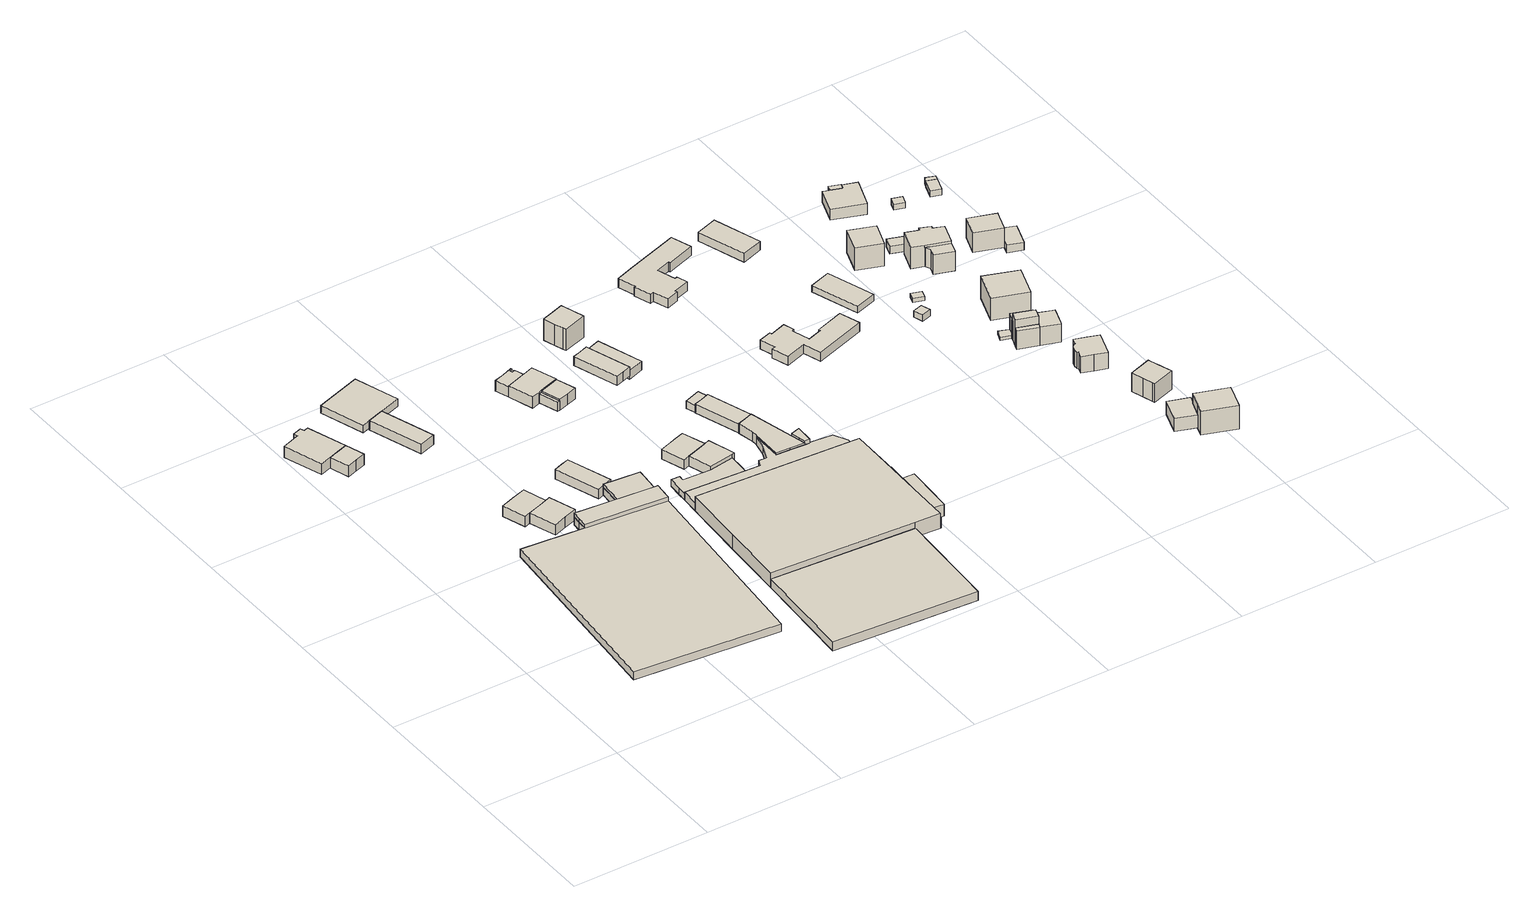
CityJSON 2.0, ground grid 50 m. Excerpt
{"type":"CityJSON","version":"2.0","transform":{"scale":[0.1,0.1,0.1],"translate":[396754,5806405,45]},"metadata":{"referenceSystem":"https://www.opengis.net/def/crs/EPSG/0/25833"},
"CityObjects":{
"building1":{"type":"Building","attributes":{"Gemeindeschluessel":"11000008","function":"31001_1010"},"address":[{"country":"Germany","locality":"Berlin","thoroughfareNumber":"18","thoroughfareName":"Gockelweg"}],"children":["building1-1","building1-2"]},
"building1-1":{"type":"BuildingPart","attributes":{"BezugspunktDach":"2200","measuredHeight":4.99,"storeysAboveGround":1},"parents":["building1"],"geometry":[{"type":"MultiSurface","lod":"1","boundaries":[[[0,1,2,3,4,5,6,7,8,9,10,11,12]],[[13,14,15,16,17,18,19,20,21,22,23,24,25]],[[13,25,12,11]],[[14,13,11,10]],[[15,14,10,9]],[[16,15,9,8]],[[17,16,8,7]],[[18,17,7,6]],[[19,18,6,5]],[[20,19,5,4]],[[26,27,21,20,4,3],[27,26,4,20]],[[2,22,2,1]],[[24,23,1,0]],[[25,24,0,12]],[[21,27,26,3]],[[26,27,20,4]],[[22,21,3,2]],[[23,28,22,2,1]]]}]},
"building1-2":{"type":"BuildingPart","attributes":{"BezugspunktDach":"2200","measuredHeight":4.69,"storeysAboveGround":1},"parents":["building1"],"geometry":[{"type":"MultiSurface","lod":"1","boundaries":[[[29,30,31,4,26,1]],[[27,20,32,33,34,23]],[[32,20,4,31]],[[33,32,31,30]],[[34,33,30,29]],[[23,34,29,1]],[[27,21,3,26]],[[22,2,3,21]],[[35,23,1,2,22]],[[27,26,4,20]]]}]},
"building2":{"type":"Building","attributes":{"Gemeindeschluessel":"11000008","function":"31001_2741"},"address":[{"country":"Germany","locality":"Berlin","thoroughfareNumber":"19 (2)","thoroughfareName":"Gockelweg"}],"children":["building2-1","building2-2","building2-3"]},
"building2-1":{"type":"BuildingPart","attributes":{"BezugspunktDach":"2200","measuredHeight":3,"storeysAboveGround":1},"parents":["building2"],"geometry":[{"type":"Solid","lod":"1","boundaries":[[[[36,37,38,39,40,41,42,43,44,45,46,47,48]],[[49,50,51,52,53,54,55,56,57,58,59,60,61]],[[49,61,48,47]],[[50,49,47,46]],[[51,50,46,45]],[[52,51,45,44]],[[53,52,44,43]],[[54,53,43,42]],[[55,54,42,41]],[[56,55,41,40]],[[57,56,40,39]],[[58,57,39,38]],[[59,58,38,37]],[[60,59,37,36]],[[61,60,36,48]]]]}]},
"building2-2":{"type":"BuildingPart","attributes":{"BezugspunktDach":"2200","measuredHeight":4.19,"storeysAboveGround":1},"parents":["building2"],"geometry":[{"type":"Solid","lod":"1","boundaries":[[[[62,63,64,65]],[[54,55,56,53]],[[54,53,65,64]],[[55,54,64,63]],[[56,55,63,62]],[[56,62,65,53]]]]}]},
"building2-3":{"type":"BuildingPart","attributes":{"BezugspunktDach":"2200","measuredHeight":5.87,"storeysAboveGround":1},"parents":["building2"],"geometry":[{"type":"Solid","lod":"1","boundaries":[[[[66,67,68,69,70,71,72,73]],[[51,52,53,56,57,58,59,50]],[[51,50,73,72]],[[52,51,72,71]],[[53,52,71,70]],[[56,62,65,53,70,69]],[[57,56,69,68]],[[58,57,68,67]],[[59,58,67,66]],[[50,59,66,73]],[[53,65,62,56]]]]}]},
"building3":{"type":"Building","attributes":{"Gemeindeschluessel":"11000008","function":"31001_1010"},"address":[{"country":"Germany","locality":"Berlin","thoroughfareNumber":"19","thoroughfareName":"Gockelweg"}],"children":["building3-1","building3-2"]},
"building3-1":{"type":"BuildingPart","attributes":{"BezugspunktDach":"2200","measuredHeight":4.61,"storeysAboveGround":1},"parents":["building3"],"geometry":[{"type":"MultiSurface","lod":"1","boundaries":[[[74,75,76,77,78,79,80]],[[81,82,83,84,85,86,87]],[[88,80,79]],[[89,81,87,89,90]],[[91,78,79,81,79,78]],[[83,82,78,77]],[[84,83,77,76]],[[85,84,76,75]],[[86,85,75,74]],[[87,86,74,80]],[[81,89,88,79]],[[90,89,87,80,88]],[[82,92,81,79,78,91]]]}]},
"building3-2":{"type":"BuildingPart","attributes":{"BezugspunktDach":"2200","measuredHeight":4.63,"storeysAboveGround":1},"parents":["building3"],"geometry":[{"type":"MultiSurface","lod":"1","boundaries":[[[93,80,88,78,94,95,96]],[[97,98,82,89,87,99,100]],[[97,100,96,95]],[[98,97,95,94]],[[82,98,94,78]],[[82,81,101]],[[99,87,80,93]],[[100,99,93,96]],[[89,101,81,79,88]],[[79,81,82,78]],[[89,88,80,87]]]}]},
"building4":{"type":"Building","attributes":{"Gemeindeschluessel":"11000008","BezugspunktDach":"2200","function":"31001_2463","measuredHeight":3.92,"storeysAboveGround":1},"address":[{"country":"Germany","locality":"Berlin","thoroughfareNumber":"18 (3)","thoroughfareName":"Gockelweg"}],"geometry":[{"type":"Solid","lod":"1","boundaries":[[[[102,103,104,105]],[[106,107,108,109]],[[106,109,105,104]],[[107,106,104,103]],[[108,107,103,102]],[[109,108,102,105]]]]}]},
"building5":{"type":"Building","attributes":{"Gemeindeschluessel":"11000008","BezugspunktDach":"2200","function":"31001_2741","measuredHeight":3.89,"storeysAboveGround":1},"address":[{"country":"Germany","locality":"Berlin","thoroughfareNumber":"18 (2)","thoroughfareName":"Gockelweg"}],"geometry":[{"type":"Solid","lod":"1","boundaries":[[[[110,111,112,113,114]],[[115,116,117,118,119]],[[115,119,114,113]],[[116,115,113,112]],[[117,116,112,111]],[[118,117,111,110]],[[119,118,110,114]]]]}]},
"building6":{"type":"Building","attributes":{"Gemeindeschluessel":"11000008","BezugspunktDach":"2200","function":"31001_2463","measuredHeight":4.06,"storeysAboveGround":1},"address":[{"country":"Germany","locality":"Berlin","thoroughfareNumber":"19 (1)","thoroughfareName":"Gockelweg"}],"geometry":[{"type":"Solid","lod":"1","boundaries":[[[[120,121,122,123,124]],[[125,126,127,128,129]],[[125,129,124,123]],[[126,125,123,122]],[[127,126,122,121]],[[128,127,121,120]],[[129,128,120,124]]]]}]},
"building7":{"type":"Building","attributes":{"Gemeindeschluessel":"11000008","BezugspunktDach":"2200","function":"51009_1610","measuredHeight":3.36,"storeysAboveGround":0},"address":[{"country":"Germany","locality":"Berlin"}],"geometry":[{"type":"Solid","lod":"1","boundaries":[[[[130,131,132,133]],[[134,135,136,137]],[[134,137,133,132]],[[135,134,132,131]],[[136,135,131,130]],[[137,136,130,133]]]]}]},
"building8":{"type":"Building","attributes":{"Gemeindeschluessel":"11000008","function":"31001_1010"},"address":[{"country":"Germany","locality":"Berlin","thoroughfareNumber":"16","thoroughfareName":"Gockelweg"}],"children":["building8-1","building8-2","building8-3"]},
"building8-1":{"type":"BuildingPart","attributes":{"BezugspunktDach":"2200","measuredHeight":5.01,"storeysAboveGround":1},"parents":["building8"],"geometry":[{"type":"MultiSurface","lod":"1","boundaries":[[[138,139,140,141,142,143,144,145,146]],[[147,148,149,150,151,152,153,154,155]],[[156,157,158,157,159,146,145]],[[148,160,156,147,145,144]],[[149,148,144,143]],[[150,149,143,142]],[[161,162,163,162,164,150,142,141]],[[165,161,151,141,140]],[[153,152,140,139]],[[154,153,139,138]],[[155,154,138,146]],[[147,158,157,156]],[[155,159,157,158]],[[147,156,160,148]],[[151,163,162,161]],[[150,164,162,163]],[[166,152,151,161,165]]]}]},
"building8-2":{"type":"BuildingPart","attributes":{"BezugspunktDach":"2200","measuredHeight":4.61,"storeysAboveGround":1},"parents":["building8"],"geometry":[{"type":"MultiSurface","lod":"1","boundaries":[[[167,168,169,164,162,165]],[[163,150,170,171,172,152]],[[152,151,163]],[[170,150,164,169]],[[171,170,169,168]],[[172,171,168,167]],[[152,172,167,165]],[[163,151,161,162]],[[161,151,152,165]],[[150,163,162,164]]]}]},
"building8-3":{"type":"BuildingPart","attributes":{"BezugspunktDach":"2200","measuredHeight":4.54,"storeysAboveGround":1},"parents":["building8"],"geometry":[{"type":"MultiSurface","lod":"1","boundaries":[[[159,157,160,173,174,175,176,177,178,179]],[[180,181,182,183,184,185,148,158,155,186]],[[180,186,179,178]],[[181,180,178,177]],[[182,181,177,176]],[[183,182,176,175]],[[184,183,175,174]],[[185,184,174,173]],[[148,185,173,160]],[[186,155,159,179]],[[158,147,156,157]],[[148,160,156,147]],[[155,187,158,157,159]]]}]},
"building9":{"type":"Building","attributes":{"Gemeindeschluessel":"11000008","BezugspunktDach":"2200","function":"51009_1610","measuredHeight":3.55,"storeysAboveGround":0},"address":[{"country":"Germany","locality":"Berlin"}],"geometry":[{"type":"Solid","lod":"1","boundaries":[[[[188,189,190,191]],[[192,193,194,195]],[[192,195,191,190]],[[193,192,190,189]],[[194,193,189,188]],[[195,194,188,191]]]]}]},
"building10":{"type":"Building","attributes":{"Gemeindeschluessel":"11000008","function":"31001_2741"},"address":[{"country":"Germany","locality":"Berlin","thoroughfareNumber":"17 (2)","thoroughfareName":"Gockelweg"}],"children":["building10-1","building10-2","building10-3","building10-4","building10-5","building10-6","building10-7","building10-8"]},
"building10-1":{"type":"BuildingPart","attributes":{"BezugspunktDach":"2200","measuredHeight":10.79,"storeysAboveGround":1},"parents":["building10"],"geometry":[{"type":"MultiSurface","lod":"1","boundaries":[[[196,197,198,199,200,201,202,203,204]],[[205,206,207,208,209,210,211,212,213]],[[205,213,204,203]],[[206,205,203,202]],[[214,215,202,201]],[[208,207,201,200]],[[209,208,200,199]],[[216,217,209,199,198]],[[212,211,197,196]],[[218,219,212,196,204]],[[207,206,215,214]],[[210,209,217,216]],[[210,216,220,211]],[[213,212,219,218]]]}]},
"building10-2":{"type":"BuildingPart","attributes":{"BezugspunktDach":"2200","measuredHeight":4.13,"storeysAboveGround":1},"parents":["building10"],"geometry":[{"type":"MultiSurface","lod":"1","boundaries":[[[221,222,223,224,225,226,227,228,229]],[[230,231,232,233,234,235,236,237,238]],[[230,238,229,228]],[[231,230,228,227]],[[232,231,227,226]],[[239,240,225,224]],[[235,241,239,234,224,223]],[[237,236,222,221]],[[238,237,221,229]],[[232,226,225,233]],[[234,233,240,239]],[[234,239,241,235,242]],[[235,241,243,236]]]}]},
"building10-3":{"type":"BuildingPart","attributes":{"BezugspunktDach":"2200","measuredHeight":5.14,"storeysAboveGround":1},"parents":["building10"],"geometry":[{"type":"MultiSurface","lod":"1","boundaries":[[[244,245,246,247,248]],[[249,250,251,233,232]],[[249,232,248,247]],[[250,249,247,246]],[[252,253,246,245]],[[233,240,252,245,244]],[[251,250,253,252]],[[251,252,240,233]],[[233,225,226,232]]]}]},
"building10-4":{"type":"BuildingPart","attributes":{"BezugspunktDach":"2200","measuredHeight":3.12,"storeysAboveGround":1},"parents":["building10"],"geometry":[{"type":"MultiSurface","lod":"1","boundaries":[[[214,254,255,253,252,241,243,256,257,258,259,260,261,215]],[[262,263,264,265,266,267,236,235,251,250,268,269,207,206]],[[262,206,215,261]],[[263,270,271,261,260]],[[264,263,260,259]],[[265,264,259,258]],[[266,265,258,257]],[[267,266,257,256]],[[236,267,256,243]],[[268,250,253,255]],[[269,268,255,254]],[[207,269,254,214]],[[262,271,270,263]],[[236,243,241,235]],[[234,239,240,233]],[[233,240,252,251]],[[235,241,239,234]],[[250,251,252,253]],[[206,207,214,215]]]}]},
"building10-5":{"type":"BuildingPart","attributes":{"BezugspunktDach":"2200","measuredHeight":3.93,"storeysAboveGround":1},"parents":["building10"],"geometry":[{"type":"Solid","lod":"1","boundaries":[[[[270,272,273,274,275,276,277,278,271]],[[279,280,281,282,283,284,285,263,262]],[[279,262,271,278]],[[280,279,278,277]],[[281,280,277,276]],[[282,281,276,275]],[[283,282,275,274]],[[284,283,274,273]],[[285,284,273,272]],[[263,285,272,270]],[[262,263,270,271]]]]}]},
"building10-6":{"type":"BuildingPart","attributes":{"BezugspunktDach":"2200","measuredHeight":3.4,"storeysAboveGround":1},"parents":["building10"],"geometry":[{"type":"Solid","lod":"1","boundaries":[[[[286,219,218,287]],[[213,212,288,289]],[[213,289,287,218]],[[288,212,219,286]],[[289,288,286,287]],[[212,213,218,219]]]]}]},
"building10-7":{"type":"BuildingPart","attributes":{"BezugspunktDach":"2200","measuredHeight":5.67,"storeysAboveGround":1},"parents":["building10"],"geometry":[{"type":"MultiSurface","lod":"1","boundaries":[[[290,291,292,293,294,295]],[[296,297,298,299,300,301]],[[302,303,301,295,294]],[[297,304,302,296,294,293]],[[298,297,293,292]],[[299,298,292,291]],[[300,299,291,290]],[[301,300,290,295]],[[296,301,303,302]],[[296,302,304,297]]]}]},
"building10-8":{"type":"BuildingPart","attributes":{"BezugspunktDach":"2200","measuredHeight":4.13,"storeysAboveGround":1},"parents":["building10"],"geometry":[{"type":"MultiSurface","lod":"1","boundaries":[[[305,303,304,306,217,220]],[[209,307,297,301,308,211]],[[307,209,217,306]],[[297,307,306,304]],[[308,301,303,305]],[[211,308,305,220]],[[209,210,216,217]],[[211,220,216,210]],[[301,296,302,303]],[[302,296,297,304]]]}]},
"building11":{"type":"Building","attributes":{"Gemeindeschluessel":"11000008","function":"31001_1010"},"address":[{"country":"Germany","locality":"Berlin","thoroughfareNumber":"17","thoroughfareName":"Gockelweg"}],"children":["building11-1","building11-2"]},
"building11-1":{"type":"BuildingPart","attributes":{"BezugspunktDach":"2200","measuredHeight":4.25,"storeysAboveGround":1},"parents":["building11"],"geometry":[{"type":"MultiSurface","lod":"1","boundaries":[[[309,310,311,312,313,314,315,316,317]],[[318,319,320,321,322,323,324,325,326]],[[318,326,317,316]],[[319,318,316,315]],[[320,319,315,314]],[[321,320,314,313]],[[325,324,310,309]],[[326,325,309,317]],[[322,321,313,312]],[[323,322,312,311]],[[327,324,323,311,310]]]}]},
"building11-2":{"type":"BuildingPart","attributes":{"BezugspunktDach":"2200","measuredHeight":3.79,"storeysAboveGround":1},"parents":["building11"],"geometry":[{"type":"MultiSurface","lod":"1","boundaries":[[[328,329,330,331,332,333]],[[321,334,335,336,337,324]],[[338,313,312,311,310,333,332]],[[334,321,332,331]],[[335,334,331,330]],[[336,335,330,329]],[[337,336,329,328]],[[324,337,328,333]],[[321,322,312,313,338]],[[322,323,311,312]],[[323,324,310,311,339]]]}]},
"building12":{"type":"Building","attributes":{"Gemeindeschluessel":"11000008","BezugspunktDach":"2200","function":"31001_2143","measuredHeight":3.92,"storeysAboveGround":1},"address":[{"country":"Germany","locality":"Berlin","thoroughfareNumber":"16 (2)","thoroughfareName":"Gockelweg"}],"geometry":[{"type":"Solid","lod":"1","boundaries":[[[[340,341,342,343,344,345]],[[346,347,348,349,350,351]],[[346,351,345,344]],[[347,346,344,343]],[[348,347,343,342]],[[349,348,342,341]],[[350,349,341,340]],[[351,350,340,345]]]]}]},
"building13":{"type":"Building","attributes":{"Gemeindeschluessel":"11000008","BezugspunktDach":"2200","function":"31001_2463","measuredHeight":2.82,"storeysAboveGround":1},"address":[{"country":"Germany","locality":"Berlin","thoroughfareNumber":"17 (3)","thoroughfareName":"Gockelweg"}],"geometry":[{"type":"Solid","lod":"1","boundaries":[[[[352,353,354,355]],[[356,357,358,359]],[[356,359,355,354]],[[357,356,354,353]],[[358,357,353,352]],[[359,358,352,355]]]]}]},
"building14":{"type":"Building","attributes":{"Gemeindeschluessel":"11000008","BezugspunktDach":"2200","function":"31001_2463","measuredHeight":3.94,"storeysAboveGround":1},"address":[{"country":"Germany","locality":"Berlin","thoroughfareNumber":"17 (1)","thoroughfareName":"Gockelweg"}],"geometry":[{"type":"Solid","lod":"1","boundaries":[[[[360,361,362,363,364,365]],[[366,367,368,369,370,371]],[[366,371,365,364]],[[367,366,364,363]],[[368,367,363,362]],[[369,368,362,361]],[[370,369,361,360]],[[371,370,360,365]]]]}]},
"building15":{"type":"Building","attributes":{"Gemeindeschluessel":"11000008","BezugspunktDach":"2200","function":"31001_1010","measuredHeight":8.95,"storeysAboveGround":1},"address":[{"country":"Germany","locality":"Berlin","thoroughfareNumber":"16 (1)","thoroughfareName":"Gockelweg"}],"geometry":[{"type":"Solid","lod":"1","boundaries":[[[[372,373,374,375,376,377,378,379]],[[380,381,382,383,384,385,386,387]],[[380,387,379,378]],[[381,380,378,377]],[[382,381,377,376]],[[383,382,376,375]],[[384,383,375,374]],[[385,384,374,373]],[[386,385,373,372]],[[387,386,372,379]]]]}]},
"building16":{"type":"Building","attributes":{"Gemeindeschluessel":"11000008","BezugspunktDach":"2200","function":"31001_2143","measuredHeight":3.42,"storeysAboveGround":1},"address":[{"country":"Germany","locality":"Berlin","thoroughfareNumber":"16 (5)","thoroughfareName":"Gockelweg"}],"geometry":[{"type":"Solid","lod":"1","boundaries":[[[[388,389,390,391]],[[392,393,394,395]],[[392,395,391,390]],[[393,392,390,389]],[[394,393,389,388]],[[395,394,388,391]]]]}]},
"building17":{"type":"Building","attributes":{"Gemeindeschluessel":"11000008","BezugspunktDach":"2200","function":"31001_1010","measuredHeight":3.52,"storeysAboveGround":1},"address":[{"country":"Germany","locality":"Berlin","thoroughfareNumber":"14","thoroughfareName":"Gockelweg"}],"geometry":[{"type":"Solid","lod":"1","boundaries":[[[[396,397,398,399,400,401,402,403,404,405,406,407,408,409,410,411,412]],[[413,414,415,416,417,418,419,420,421,422,423,424,425,426,427,428,429]],[[413,429,412,411]],[[414,413,411,410]],[[415,414,410,409]],[[416,415,409,408]],[[417,416,408,407]],[[418,417,407,406]],[[419,418,406,405]],[[420,419,405,404]],[[421,420,404,403]],[[422,421,403,402]],[[423,422,402,401]],[[424,423,401,400]],[[425,424,400,399]],[[426,425,399,398]],[[427,426,398,397]],[[428,427,397,396]],[[429,428,396,412]]]]}]},
"building18":{"type":"Building","attributes":{"Gemeindeschluessel":"11000008","BezugspunktDach":"2200","function":"31001_1010","measuredHeight":3.48,"storeysAboveGround":1},"address":[{"country":"Germany","locality":"Berlin","thoroughfareNumber":"15","thoroughfareName":"Gockelweg"}],"geometry":[{"type":"Solid","lod":"1","boundaries":[[[[430,431,432,433,434,435,436,437,438,439,440,441,442,443,444,445]],[[446,447,448,449,450,451,452,453,454,455,456,457,458,459,460,461]],[[446,461,445,444]],[[447,446,444,443]],[[448,447,443,442]],[[449,448,442,441]],[[450,449,441,440]],[[451,450,440,439]],[[452,451,439,438]],[[453,452,438,437]],[[454,453,437,436]],[[455,454,436,435]],[[456,455,435,434]],[[457,456,434,433]],[[458,457,433,432]],[[459,458,432,431]],[[460,459,431,430]],[[461,460,430,445]]]]}]},
"building19":{"type":"Building","attributes":{"Gemeindeschluessel":"11000008","BezugspunktDach":"2200","function":"31001_2463","measuredHeight":3.34,"storeysAboveGround":1},"address":[{"country":"Germany","locality":"Berlin","thoroughfareNumber":"14 (2)","thoroughfareName":"Gockelweg"}],"geometry":[{"type":"Solid","lod":"1","boundaries":[[[[462,463,464,465,466,467]],[[468,469,470,471,472,473]],[[468,473,467,466]],[[469,468,466,465]],[[470,469,465,464]],[[471,470,464,463]],[[472,471,463,462]],[[473,472,462,467]]]]}]},
"building20":{"type":"Building","attributes":{"Gemeindeschluessel":"11000008","BezugspunktDach":"2200","function":"31001_2142","measuredHeight":2.51,"storeysAboveGround":1},"address":[{"country":"Germany","locality":"Berlin","thoroughfareNumber":"15 (1)","thoroughfareName":"Gockelweg"}],"geometry":[{"type":"Solid","lod":"1","boundaries":[[[[474,475,476,477]],[[478,479,480,481]],[[478,481,477,476]],[[479,478,476,475]],[[480,479,475,474]],[[481,480,474,477]]]]}]},
"building21":{"type":"Building","attributes":{"Gemeindeschluessel":"11000008","BezugspunktDach":"2200","function":"31001_2723","measuredHeight":2.38,"storeysAboveGround":1},"address":[{"country":"Germany","locality":"Berlin","thoroughfareNumber":"8 (1)","thoroughfareName":"Schlotterkammsteig"}],"geometry":[{"type":"Solid","lod":"1","boundaries":[[[[482,483,484,485]],[[486,487,488,489]],[[486,489,485,484]],[[487,486,484,483]],[[488,487,483,482]],[[489,488,482,485]]]]}]},
"building22":{"type":"Building","attributes":{"Gemeindeschluessel":"11000008","BezugspunktDach":"2200","function":"31001_2723","measuredHeight":1.49,"storeysAboveGround":1},"address":[{"country":"Germany","locality":"Berlin","thoroughfareNumber":"11 (2)","thoroughfareName":"Gockelweg"}],"geometry":[{"type":"Solid","lod":"1","boundaries":[[[[490,491,492,493]],[[494,495,496,497]],[[494,497,493,492]],[[495,494,492,491]],[[496,495,491,490]],[[497,496,490,493]]]]}]},
"building23":{"type":"Building","attributes":{"Gemeindeschluessel":"11000008","BezugspunktDach":"2200","function":"31001_1010","measuredHeight":10.71,"storeysAboveGround":2},"address":[{"country":"Germany","locality":"Berlin","thoroughfareNumber":"13","thoroughfareName":"Gockelweg"}],"geometry":[{"type":"Solid","lod":"1","boundaries":[[[[498,499,500,501]],[[502,503,504,505]],[[502,505,501,500]],[[503,502,500,499]],[[504,503,499,498]],[[505,504,498,501]]]]}]},
"building24":{"type":"Building","attributes":{"Gemeindeschluessel":"11000008","function":"31001_1010"},"address":[{"country":"Germany","locality":"Berlin","thoroughfareNumber":"16","thoroughfareName":"Schlotterkammsteig"}],"children":["building24-1","building24-2"]},
"building24-1":{"type":"BuildingPart","attributes":{"BezugspunktDach":"2200","measuredHeight":10.48,"storeysAboveGround":2},"parents":["building24"],"geometry":[{"type":"MultiSurface","lod":"1","boundaries":[[[506,507,508,509,510,511]],[[512,513,514,515,516,517]],[[512,517,511,510]],[[513,512,510,509],[518,519,520,521]],[[522,523,520,519,522,514,513,509,508]],[[515,514,508,507]],[[516,515,507,506]],[[517,516,506,511]],[[520,519,518,521]],[[519,520,523,522]]]}]},
"building24-2":{"type":"BuildingPart","attributes":{"BezugspunktDach":"2200","measuredHeight":6.84,"storeysAboveGround":2},"parents":["building24"],"geometry":[{"type":"Solid","lod":"1","boundaries":[[[[521,520,523,524,525,526,527]],[[528,529,530,522,519,518,531]],[[528,531,527,526]],[[529,528,526,525]],[[530,529,525,524]],[[522,530,524,523]],[[531,518,521,527]],[[519,522,523,520]],[[518,519,520,521]]]]}]},
"building25":{"type":"Building","attributes":{"Gemeindeschluessel":"11000008","function":"31001_1010"},"address":[{"country":"Germany","locality":"Berlin","thoroughfareNumber":"10","thoroughfareName":"Schlotterkammsteig"}],"children":["building25-1","building25-2","building25-3","building25-4","building25-5"]},
"building25-1":{"type":"BuildingPart","attributes":{"BezugspunktDach":"2200","measuredHeight":7.28,"storeysAboveGround":2},"parents":["building25"],"geometry":[{"type":"MultiSurface","lod":"1","boundaries":[[[532,533,534,535,536,537,538,539,540,541,542,543,544]],[[545,546,547,548,549,550,551,552,553,554,555,556,557]],[[558,559,544,543]],[[560,558,545,543,542]],[[561,560,542,541]],[[552,551,537,536]],[[553,552,536,535]],[[554,553,535,534]],[[555,554,534,533]],[[556,555,533,532]],[[557,556,532,544]],[[545,557,559,558]],[[562,546,563,545,558,560]],[[564,547,546,560,561]],[[548,547,541,540]],[[549,548,540,539]],[[550,549,565,539,538]],[[550,538,537,551,566]]]}]},
"building25-2":{"type":"BuildingPart","attributes":{"BezugspunktDach":"2200","measuredHeight":7.05,"storeysAboveGround":2},"parents":["building25"],"geometry":[{"type":"MultiSurface","lod":"1","boundaries":[[[559,560,561,567,568]],[[569,547,546,557,570]],[[569,570,568,567]],[[570,557,559,568]],[[547,569,567,561,571]],[[572,546,563,547,561,560]],[[557,545,558,559]],[[546,560,558,545]]]}]},
"building25-3":{"type":"BuildingPart","attributes":{"BezugspunktDach":"2200","measuredHeight":7.22,"storeysAboveGround":2},"parents":["building25"],"geometry":[{"type":"MultiSurface","lod":"1","boundaries":[[[573,574,575,576,577,578,579,580]],[[581,582,583,584,551,549,548,585]],[[581,585,580,579]],[[582,581,579,578]],[[586,587,582,583,582,578,577]],[[584,583,577,576]],[[551,584,576,575]],[[549,539,538,537,575,574]],[[540,539,574,573]],[[583,582,587,586]],[[550,538,539,549,588]],[[551,537,538,550]],[[548,549,539,540]],[[548,573,580,585]]]}]},
"building25-4":{"type":"BuildingPart","attributes":{"BezugspunktDach":"2200","measuredHeight":1.85,"storeysAboveGround":2},"parents":["building25"],"geometry":[{"type":"Solid","lod":"1","boundaries":[[[[589,587,586,590,591]],[[592,583,582,581,593]],[[592,593,591,590]],[[583,592,590,586]],[[581,582,587,589]],[[593,581,589,591]],[[582,583,586,587]]]]}]},
"building25-5":{"type":"BuildingPart","attributes":{"BezugspunktDach":"2200","measuredHeight":10.16,"storeysAboveGround":2},"parents":["building25"],"geometry":[{"type":"MultiSurface","lod":"1","boundaries":[[[594,595,596,597]],[[585,548,547,569]],[[585,569,597,596]],[[548,573,580,596,595]],[[541,540,548,595,594]],[[567,561,547,594,597]],[[580,573,548,585]],[[547,548,540,541]],[[569,547,561,567]]]}]},
"building26":{"type":"Building","attributes":{"Gemeindeschluessel":"11000008","BezugspunktDach":"2200","function":"31001_1010","measuredHeight":8.54,"storeysAboveGround":1},"address":[{"country":"Germany","locality":"Berlin","thoroughfareNumber":"12","thoroughfareName":"Schlotterkammsteig"}],"geometry":[{"type":"Solid","lod":"1","boundaries":[[[[598,599,600,601,602,603,604,605,606,607,608,609]],[[610,611,612,613,614,615,616,617,618,619,620,621]],[[610,621,609,608]],[[611,610,608,607]],[[612,611,607,606]],[[613,612,606,605]],[[614,613,605,604]],[[615,614,604,603]],[[616,615,603,602]],[[617,616,602,601]],[[618,617,601,600]],[[619,618,600,599]],[[620,619,599,598]],[[621,620,598,609]]]]}]},
"building27":{"type":"Building","attributes":{"Gemeindeschluessel":"11000008","BezugspunktDach":"2200","function":"31001_1010","measuredHeight":7.81,"storeysAboveGround":1},"address":[{"country":"Germany","locality":"Berlin","thoroughfareNumber":"14","thoroughfareName":"Schlotterkammsteig"}],"geometry":[{"type":"Solid","lod":"1","boundaries":[[[[622,623,624,625,626,627,628,629]],[[630,631,632,633,634,635,636,637]],[[630,637,629,628]],[[631,630,628,627]],[[632,631,627,626]],[[633,632,626,625]],[[634,633,625,624]],[[635,634,624,623]],[[636,635,623,622]],[[637,636,622,629]]]]}]},
"building28":{"type":"Building","attributes":{"Gemeindeschluessel":"11000008","BezugspunktDach":"2200","function":"31001_1010","measuredHeight":10.35,"storeysAboveGround":2},"address":[{"country":"Germany","locality":"Berlin","thoroughfareNumber":"8","thoroughfareName":"Schlotterkammsteig"}],"geometry":[{"type":"Solid","lod":"1","boundaries":[[[[638,639,640,641]],[[642,643,644,645]],[[642,645,641,640]],[[643,642,640,639]],[[644,643,639,638]],[[645,644,638,641]]]]}]},
"building29":{"type":"Building","attributes":{"Gemeindeschluessel":"11000008","BezugspunktDach":"2200","function":"31001_2463","measuredHeight":2.86,"storeysAboveGround":1},"address":[{"country":"Germany","locality":"Berlin","thoroughfareNumber":"11 (1)","thoroughfareName":"Gockelweg"}],"geometry":[{"type":"Solid","lod":"1","boundaries":[[[[646,647,648,649]],[[650,651,652,653]],[[650,653,649,648]],[[651,650,648,647]],[[652,651,647,646]],[[653,652,646,649]]]]}]},
"building30":{"type":"Building","attributes":{"Gemeindeschluessel":"11000008","function":"31001_1010"},"address":[{"country":"Germany","locality":"Berlin","thoroughfareNumber":"11","thoroughfareName":"Gockelweg"}],"children":["building30-1","building30-2"]},
"building30-1":{"type":"BuildingPart","attributes":{"BezugspunktDach":"2200","measuredHeight":10.05,"storeysAboveGround":2},"parents":["building30"],"geometry":[{"type":"MultiSurface","lod":"1","boundaries":[[[654,655,656,657,658,659,660,661,662]],[[663,664,665,666,667,668,669,670,671]],[[663,671,662,661]],[[664,663,661,660]],[[665,664,660,659]],[[666,665,659,658]],[[667,666,658,657]],[[668,667,657,656]],[[669,668,656,655]],[[672,673,674,669,655,654]],[[671,670,654,662]],[[670,674,673,672]]]}]},
"building30-2":{"type":"BuildingPart","attributes":{"BezugspunktDach":"2200","measuredHeight":8.27,"storeysAboveGround":2},"parents":["building30"],"geometry":[{"type":"Solid","lod":"1","boundaries":[[[[675,676,677,673,672,678,679]],[[680,670,674,681,669,682,683]],[[680,683,679,678]],[[670,680,678,672]],[[681,674,673,677]],[[669,681,677,676]],[[682,669,676,675]],[[683,682,675,679]],[[674,670,672,673]]]]}]},
"building31":{"type":"Building","attributes":{"Gemeindeschluessel":"11000008","BezugspunktDach":"2200","function":"31001_1010","measuredHeight":4.75,"storeysAboveGround":1},"address":[{"country":"Germany","locality":"Berlin","thoroughfareNumber":"10C","thoroughfareName":"Gockelweg"}],"geometry":[{"type":"Solid","lod":"1","boundaries":[[[[684,685,686,687,688,689,690,691]],[[692,693,694,695,696,697,698,699]],[[692,699,691,690]],[[693,692,690,689]],[[694,693,689,688]],[[695,694,688,687]],[[696,695,687,686]],[[697,696,686,685]],[[698,697,685,684]],[[699,698,684,691]]]]}]},
"building32":{"type":"Building","attributes":{"Gemeindeschluessel":"11000008","BezugspunktDach":"2200","function":"51009_1610","measuredHeight":4.73,"storeysAboveGround":0},"address":[{"country":"Germany","locality":"Berlin"}],"geometry":[{"type":"Solid","lod":"1","boundaries":[[[[700,701,702,703]],[[704,695,694,693]],[[704,693,703,702]],[[695,704,702,701]],[[694,695,701,700]],[[693,694,700,703]]]]}]},
"building33":{"type":"Building","attributes":{"Gemeindeschluessel":"11000008","BezugspunktDach":"2200","function":"31001_2723","measuredHeight":2.36,"storeysAboveGround":1},"address":[{"country":"Germany","locality":"Berlin","thoroughfareNumber":"10 (1)","thoroughfareName":"Gockelweg"}],"geometry":[{"type":"Solid","lod":"1","boundaries":[[[[705,706,707,708]],[[709,710,711,712]],[[709,712,708,707]],[[710,709,707,706]],[[711,710,706,705]],[[712,711,705,708]]]]}]},
"building34":{"type":"Building","attributes":{"Gemeindeschluessel":"11000008","BezugspunktDach":"2200","function":"31001_1010","measuredHeight":8.35,"storeysAboveGround":2},"address":[{"country":"Germany","locality":"Berlin","thoroughfareNumber":"9","thoroughfareName":"Gockelweg"}],"geometry":[{"type":"Solid","lod":"1","boundaries":[[[[713,714,715,716,717]],[[718,719,720,721,722]],[[718,722,717,716]],[[719,718,716,715]],[[720,719,715,714]],[[721,720,714,713]],[[722,721,713,717]]]]}]},
"building35":{"type":"Building","attributes":{"Gemeindeschluessel":"11000008","BezugspunktDach":"2200","function":"31001_2463","measuredHeight":2.93,"storeysAboveGround":1},"address":[{"country":"Germany","locality":"Berlin","thoroughfareNumber":"9 (1)","thoroughfareName":"Gockelweg"}],"geometry":[{"type":"Solid","lod":"1","boundaries":[[[[723,724,725,726,727]],[[721,720,728,729,730]],[[721,730,727,726]],[[720,721,726,725]],[[728,720,725,724]],[[729,728,724,723]],[[730,729,723,727]]]]}]},
"building36":{"type":"Building","attributes":{"Gemeindeschluessel":"11000008","BezugspunktDach":"2200","function":"51009_1611","measuredHeight":2.29,"storeysAboveGround":0},"address":[{"country":"Germany","locality":"Berlin"}],"geometry":[{"type":"Solid","lod":"1","boundaries":[[[[731,732,733,734]],[[735,736,737,738]],[[735,738,734,733]],[[736,735,733,732]],[[737,736,732,731]],[[738,737,731,734]]]]}]},
"building37":{"type":"Building","attributes":{"Gemeindeschluessel":"11000008","BezugspunktDach":"2200","function":"31001_2723","measuredHeight":2.2,"storeysAboveGround":1},"address":[{"country":"Germany","locality":"Berlin","thoroughfareNumber":"10 (2)","thoroughfareName":"Gockelweg"}],"geometry":[{"type":"Solid","lod":"1","boundaries":[[[[732,739,740,733]],[[741,742,743,744]],[[741,744,733,740]],[[742,741,740,739]],[[743,742,739,732]],[[744,743,732,733]]]]}]}
},
"vertices":[
[55,1710,45],[96,1723,45],[105,1726,45],[120,1731,45],[170,1747,45],[123,1888,45],[107,1883,45],[102,1897,45],[71,1887,45],[76,1872,45],[74,1872,45],[59,1867,45],[9,1850,45],[59,1867,3],[74,1872,3],[76,1872,3],[71,1887,3],[102,1897,3],[107,1883,3],[123,1888,3],[170,1747,3],[120,1731,3],[105,1726,3],[96,1723,3],[55,1710,3],[9,1850,3],[133,1735,45],[133,1735,3],[101,1725,3],
[118,1654,45],[155,1666,45],[192,1678,45],[192,1678,3],[155,1666,3],[118,1654,3],[104,1726,3],
[766,222,46],[835,947,46],[838,981,46],[842,1014,46],[829,1015,46],[838,1106,46],[708,1118,46],[700,1027,46],[547,1041,46],[544,1008,46],[541,975,46],[315,996,46],[247,271,46],[315,996,16],[541,975,16],[544,1008,16],[547,1041,16],[700,1027,16],[708,1118,16],[838,1106,16],[829,1015,16],[842,1014,16],[838,981,16],[835,947,16],[766,222,16],[247,271,16],
[829,1015,58],[838,1106,58],[708,1118,58],[700,1027,58],
[835,947,61],[838,981,61],[842,1014,61],[829,1015,61],[700,1027,61],[547,1041,61],[544,1008,61],[541,975,61],
[471,1032,53],[518,1048,53],[566,1063,53],[534,1160,53],[517,1154,53],[487,1144,53],[439,1128,53],[487,1144,13],[517,1154,13],[534,1160,13],[566,1063,13],[518,1048,13],[471,1032,13],[439,1128,13],[468,1138,53],[468,1138,13],[468,1138,29],[517,1154,29],[502,1149,13],
[418,1121,53],[491,1238,53],[440,1222,53],[390,1205,53],[440,1222,13],[491,1238,13],[418,1121,13],[390,1205,13],[484,1143,13],
[368,1622,43],[427,1641,43],[364,1834,43],[305,1815,43],[364,1834,7],[427,1641,7],[368,1622,7],[305,1815,7],
[283,1817,33],[449,1871,33],[423,1950,33],[397,2029,33],[232,1975,33],[397,2029,4],[423,1950,4],[449,1871,4],[283,1817,4],[232,1975,4],
[687,1112,51],[746,1132,51],[693,1293,51],[663,1283,51],[633,1273,51],[663,1283,14],[693,1293,14],[746,1132,14],[687,1112,14],[633,1273,14],
[833,1554,53],[843,1557,53],[820,1626,53],[810,1623,53],[820,1626,19],[843,1557,19],[833,1554,19],[810,1623,19],
[780,1613,60],[810,1623,60],[820,1626,60],[836,1632,60],[893,1650,60],[863,1741,60],[825,1728,60],[806,1722,60],[750,1703,60],[806,1722,17],[825,1728,17],[863,1741,17],[893,1650,17],[836,1632,17],[820,1626,17],[810,1623,17],[780,1613,17],[750,1703,17],[806,1722,57],[788,1716,57],[788,1716,17],[750,1703,57],[825,1728,57],[836,1632,58],[856,1638,58],[856,1638,17],[893,1650,58],[820,1626,58],[820,1626,34],
[843,1557,58],[879,1568,58],[916,1580,58],[916,1580,17],[879,1568,17],[843,1557,17],
[814,1763,57],[803,1760,57],[799,1770,57],[810,1773,57],[809,1777,57],[771,1764,57],[734,1752,57],[771,1764,17],[809,1777,17],[810,1773,17],[799,1770,17],[803,1760,17],[814,1763,17],[734,1752,17],[759,1706,17],
[803,1760,54],[814,1763,54],[810,1773,54],[799,1770,54],[810,1773,19],[814,1763,19],[803,1760,19],[799,1770,19],
[1380,386,81],[1469,380,81],[1475,613,81],[1477,685,81],[1481,845,81],[1469,845,81],[891,880,81],[876,650,81],[861,420,81],[876,650,24],[891,880,24],[1469,845,24],[1481,845,24],[1477,685,24],[1475,613,24],[1469,380,24],[1380,386,24],[861,420,24],[1469,845,55],[891,880,55],[1475,613,65],[1477,685,65],[861,420,58],[1380,386,58],[1469,380,65],
[1241,1080,61],[1241,1061,61],[1240,948,61],[1291,945,61],[1342,941,61],[1329,995,61],[1289,1159,61],[1265,1151,61],[1230,1139,61],[1265,1151,24],[1289,1159,24],[1329,995,24],[1342,941,24],[1291,945,24],[1240,948,24],[1241,1061,24],[1241,1080,24],[1230,1139,24],[1291,945,55],[1342,941,55],[1240,948,55],[1259,947,24],[1241,1061,55],
[1342,941,70],[1360,940,70],[1360,943,70],[1363,1004,70],[1329,995,70],[1363,1004,24],[1360,943,24],[1360,940,24],[1360,940,55],[1360,943,55],
[1467,886,55],[1442,934,55],[1230,1008,55],[1206,951,55],[1177,953,55],[1167,929,55],[1117,932,55],[896,946,55],[896,946,24],[1117,932,24],[1167,929,24],[1177,953,24],[1206,951,24],[1230,1008,24],[1442,934,24],[1467,886,24],[1117,932,50],[896,946,50],
[1119,964,50],[1121,1016,50],[1032,1002,50],[930,1008,50],[932,1027,50],[901,1029,50],[898,978,50],[898,978,24],[901,1029,24],[932,1027,24],[930,1008,24],[1032,1002,24],[1121,1016,24],[1119,964,24],
[1356,5,58],[836,40,58],[1356,5,24],[836,40,24],
[1515,427,69],[1521,519,69],[1527,610,69],[1487,612,69],[1481,521,69],[1475,430,69],[1481,521,24],[1487,612,24],[1527,610,24],[1521,519,24],[1515,427,24],[1475,430,24],[1481,521,65],[1475,430,65],[1487,612,65],
[1472,380,65],[1492,684,65],[1492,684,24],[1472,380,24],
[984,1078,62],[1005,1085,62],[1025,1091,62],[1043,1097,62],[1084,1111,62],[1056,1195,62],[1016,1182,62],[997,1176,62],[956,1162,62],[997,1176,25],[1016,1182,25],[1056,1195,25],[1084,1111,25],[1043,1097,25],[1025,1091,25],[1005,1085,25],[984,1078,25],[956,1162,25],[1005,1085,40],
[1032,1002,63],[1121,1016,63],[1132,1020,63],[1101,1117,63],[1084,1111,63],[1005,1085,63],[1101,1117,25],[1132,1020,25],[1121,1016,25],[1032,1002,25],[1084,1111,47],[1025,1091,42],
[1059,1559,56],[1089,1569,56],[1119,1578,56],[1066,1740,56],[1036,1730,56],[1007,1721,56],[1036,1730,21],[1066,1740,21],[1119,1578,21],[1089,1569,21],[1059,1559,21],[1007,1721,21],
[1177,1301,54],[1236,1320,54],[1224,1356,54],[1166,1336,54],[1224,1356,26],[1236,1320,26],[1177,1301,26],[1166,1336,26],
[1230,1139,60],[1260,1149,60],[1289,1159,60],[1236,1320,60],[1207,1310,60],[1177,1301,60],[1207,1310,25],[1236,1320,25],[1289,1159,25],[1260,1149,25],[1230,1139,25],[1177,1301,25],
[1017,1841,102],[1027,1811,102],[1031,1799,102],[1115,1826,102],[1111,1838,102],[1102,1868,102],[1088,1910,102],[1004,1883,102],[1088,1910,20],[1102,1868,20],[1111,1838,20],[1115,1826,20],[1031,1799,20],[1027,1811,20],[1017,1841,20],[1004,1883,20],
[1119,1578,43],[1176,1597,43],[1123,1759,43],[1066,1740,43],[1123,1759,9],[1176,1597,9],[1119,1578,9],[1066,1740,9],
[1364,1907,63],[1359,1906,63],[1379,1846,63],[1392,1851,63],[1410,1796,63],[1455,1811,63],[1452,1819,63],[1510,1837,63],[1497,1875,63],[1488,1872,63],[1467,1937,63],[1519,1954,63],[1521,1948,63],[1623,1981,63],[1598,2055,63],[1413,1995,63],[1343,1971,63],[1413,1995,28],[1598,2055,28],[1623,1981,28],[1521,1948,28],[1519,1954,28],[1467,1937,28],[1488,1872,28],[1497,1875,28],[1510,1837,28],[1452,1819,28],[1455,1811,28],[1410,1796,28],[1392,1851,28],[1379,1846,28],[1359,1906,28],[1364,1907,28],[1343,1971,28],
[1541,1398,69],[1527,1394,69],[1547,1334,69],[1621,1359,69],[1642,1294,69],[1828,1355,69],[1804,1429,69],[1702,1396,69],[1704,1389,69],[1652,1372,69],[1631,1437,69],[1640,1440,69],[1628,1478,69],[1570,1459,69],[1568,1467,69],[1523,1453,69],[1568,1467,34],[1570,1459,34],[1628,1478,34],[1640,1440,34],[1631,1437,34],[1652,1372,34],[1704,1389,34],[1702,1396,34],[1804,1429,34],[1828,1355,34],[1642,1294,34],[1621,1359,34],[1547,1334,34],[1527,1394,34],[1541,1398,34],[1523,1453,34],
[1740,1862,61],[1816,1887,61],[1760,2058,61],[1746,2053,61],[1686,2034,61],[1684,2033,61],[1686,2034,27],[1746,2053,27],[1760,2058,27],[1816,1887,27],[1740,1862,27],[1684,2033,27],
[1878,1438,59],[1954,1463,59],[1898,1634,59],[1822,1609,59],[1898,1634,34],[1954,1463,34],[1878,1438,34],[1822,1609,34],
[2019,1287,60],[2054,1298,60],[2043,1332,60],[2008,1322,60],[2043,1332,36],[2054,1298,36],[2019,1287,36],[2008,1322,36],
[2086,1376,49],[2095,1403,49],[2059,1415,49],[2050,1389,49],[2059,1415,34],[2095,1403,34],[2086,1376,34],[2050,1389,34],
[2084,1595,120],[2116,1685,120],[2026,1717,120],[1995,1627,120],[2026,1717,34],[2116,1685,34],[2084,1595,34],[1995,1627,34],
[2518,277,124],[2550,370,124],[2436,409,124],[2434,410,124],[2414,353,124],[2402,318,124],[2414,353,33],[2434,410,33],[2436,409,33],[2550,370,33],[2518,277,33],[2402,318,33],[2414,353,35],[2434,410,35],[2434,410,85],[2414,353,85],[2436,409,35],[2436,409,85],
[2447,440,85],[2444,441,85],[2373,465,85],[2343,378,85],[2373,465,35],[2444,441,35],[2447,440,35],[2343,378,35],
[2315,959,105],[2317,965,105],[2337,1024,105],[2339,1029,105],[2332,1032,105],[2276,1052,105],[2274,1046,105],[2268,1030,105],[2267,1031,105],[2256,998,105],[2257,997,105],[2253,987,105],[2251,981,105],[2253,987,34],[2257,997,34],[2256,998,34],[2267,1031,34],[2268,1030,34],[2274,1046,34],[2276,1052,34],[2332,1032,34],[2339,1029,34],[2337,1024,34],[2317,965,34],[2315,959,34],[2251,981,34],[2253,987,104],[2251,981,104],[2257,997,104],[2256,998,104],[2257,997,37],[2256,997,34],[2256,998,76],[2268,1030,87],[2275,1051,34],
[2185,1022,104],[2180,1006,104],[2185,1022,34],[2180,1006,34],[2256,998,74],[2257,997,69],
[2267,1031,106],[2268,1030,106],[2276,1052,106],[2281,1068,106],[2212,1092,106],[2201,1060,106],[2199,1061,106],[2197,1055,106],[2199,1061,34],[2201,1060,34],[2212,1092,34],[2281,1068,34],[2197,1055,34],[2212,1092,45],[2201,1060,45],[2268,1031,34],
[2199,1061,45],[2175,1105,45],[2164,1073,45],[2175,1105,34],[2164,1073,34],
[2256,998,135],[2267,1031,135],[2197,1055,135],[2185,1022,135],
[2315,777,98],[2357,763,98],[2388,851,98],[2346,866,98],[2305,880,98],[2297,856,98],[2293,858,98],[2283,847,98],[2278,831,98],[2278,816,98],[2282,815,98],[2274,791,98],[2282,815,35],[2278,816,35],[2278,831,35],[2283,847,35],[2293,858,35],[2297,856,35],[2305,880,35],[2346,866,35],[2388,851,35],[2357,763,35],[2315,777,35],[2274,791,35],
[2365,581,105],[2376,546,105],[2379,537,105],[2461,564,105],[2446,607,105],[2435,642,105],[2432,651,105],[2351,625,105],[2432,651,34],[2435,642,34],[2446,607,34],[2461,564,34],[2379,537,34],[2376,546,34],[2365,581,34],[2351,625,34],
[2317,1130,121],[2356,1243,121],[2235,1286,121],[2195,1172,121],[2235,1286,36],[2356,1243,36],[2317,1130,36],[2195,1172,36],
[2190,1618,62],[2202,1656,62],[2145,1676,62],[2132,1638,62],[2145,1676,34],[2202,1656,34],[2190,1618,34],[2132,1638,34],
[2186,1523,115],[2267,1495,115],[2293,1570,115],[2255,1584,115],[2259,1593,115],[2221,1607,115],[2217,1597,115],[2170,1614,115],[2143,1538,115],[2170,1614,33],[2217,1597,33],[2221,1607,33],[2259,1593,33],[2255,1584,33],[2293,1570,33],[2267,1495,33],[2186,1523,33],[2143,1538,33],[2186,1523,107],[2200,1518,107],[2200,1518,33],
[2252,1452,107],[2267,1495,107],[2238,1521,107],[2195,1504,107],[2185,1475,107],[2195,1504,33],[2238,1521,33],[2252,1452,33],[2185,1475,33],
[2192,1849,73],[2225,1940,73],[2231,1957,73],[2179,1975,73],[2173,1958,73],[2134,1972,73],[2112,1979,73],[2080,1888,73],[2112,1979,32],[2134,1972,32],[2173,1958,32],[2179,1975,32],[2231,1957,32],[2225,1940,32],[2192,1849,32],[2080,1888,32],
[2173,1958,75],[2179,1975,75],[2140,1989,75],[2134,1972,75],[2140,1989,32],
[2307,1809,55],[2318,1838,55],[2282,1849,55],[2272,1820,55],[2282,1849,32],[2318,1838,32],[2307,1809,32],[2272,1820,32],
[2444,1464,110],[2464,1522,110],[2470,1540,110],[2375,1573,110],[2348,1498,110],[2375,1573,35],[2470,1540,35],[2464,1522,35],[2444,1464,35],[2348,1498,35],
[2487,1419,65],[2516,1503,65],[2464,1522,65],[2444,1464,65],[2435,1437,65],[2516,1503,35],[2487,1419,35],[2435,1437,35],
[2440,1803,54],[2458,1854,54],[2423,1866,54],[2405,1815,54],[2423,1866,31],[2458,1854,31],[2440,1803,31],[2405,1815,31],
[2463,1870,54],[2429,1882,54],[2429,1882,32],[2463,1870,32],[2458,1854,32],[2423,1866,32]
]}
